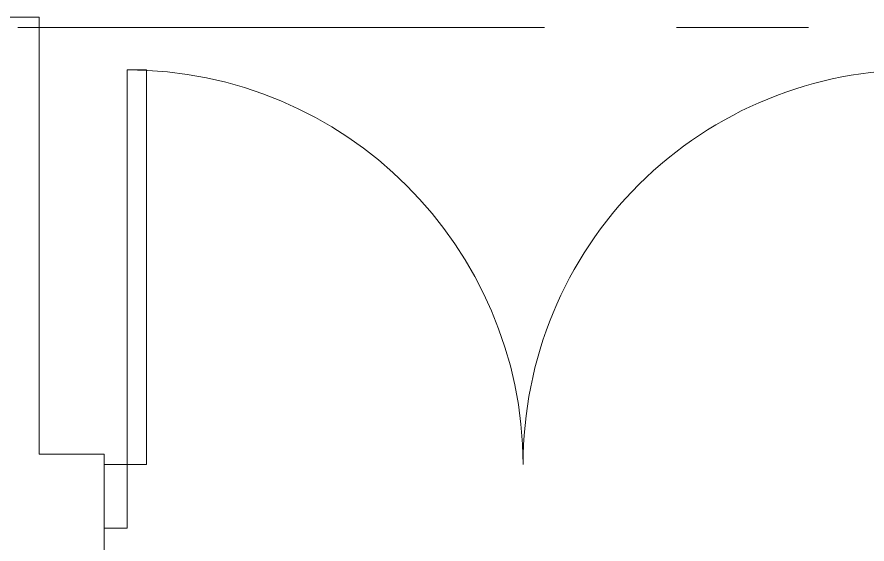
# Model space of a CAD drawing. Header units: inches. Extents: x 0.9 to 36.3, y 0.7 to 23.3.
# Drawn here: x 20.31 to 21.115, y 11.951 to 12.449 of the extents above; entities that cross this region are included whole.
import ezdxf

# ---------------------------------------------------------------- set-up
doc = ezdxf.new("R2010")
doc.units = ezdxf.units.IN
doc.layers.add('Doors', color=7, linetype='Continuous', lineweight=5, true_color=0xf2db9c)
doc.layers.add('PDF_Geometry', color=7, linetype='Continuous', lineweight=9, true_color=0x777777)

msp = doc.modelspace()

# ---------------------------------------------------------------- linework, layer by layer
at = {"layer": 'Doors', "linetype": 'ByBlock'}
msp.add_lwpolyline([(21.16414, 12.3995, 0.417567), (20.78915, 12.02618, 0.412678), (20.41417, 12.3995)], format="xyb", dxfattribs=at)
for points in [[(20.4325, 12.3995), (20.4325, 12.02618), (20.41417, 12.02618), (20.41417, 12.3995)], [(20.41417, 12.02618), (20.3925, 12.02618), (20.3925, 11.96618), (20.41417, 11.96618)]]:
    msp.add_lwpolyline(points, close=True, dxfattribs=at)
at = {"layer": 'PDF_Geometry', "linetype": 'ByBlock'}
for points in [[(20.26584, 12.44949), (20.33084, 12.44949), (20.33084, 12.35783), (20.33084, 12.16117), (20.33084, 12.03618), (20.35917, 12.03618), (20.3925, 12.03618), (20.3925, 11.93785), (20.38084, 11.93785), (20.33084, 11.93785), (20.33084, 11.14955), (20.55583, 11.14955), (20.5925, 11.14955), (20.5925, 11.10121), (20.56583, 11.10121), (20.33084, 11.10121), (20.33084, 10.6629), (20.23751, 10.6629)], [(20.31084, 12.43949), (20.80915, 12.43949)], [(20.93415, 12.43949), (21.05914, 12.43949)]]:
    msp.add_lwpolyline(points, dxfattribs=at)

doc.saveas('drawing.dxf')
